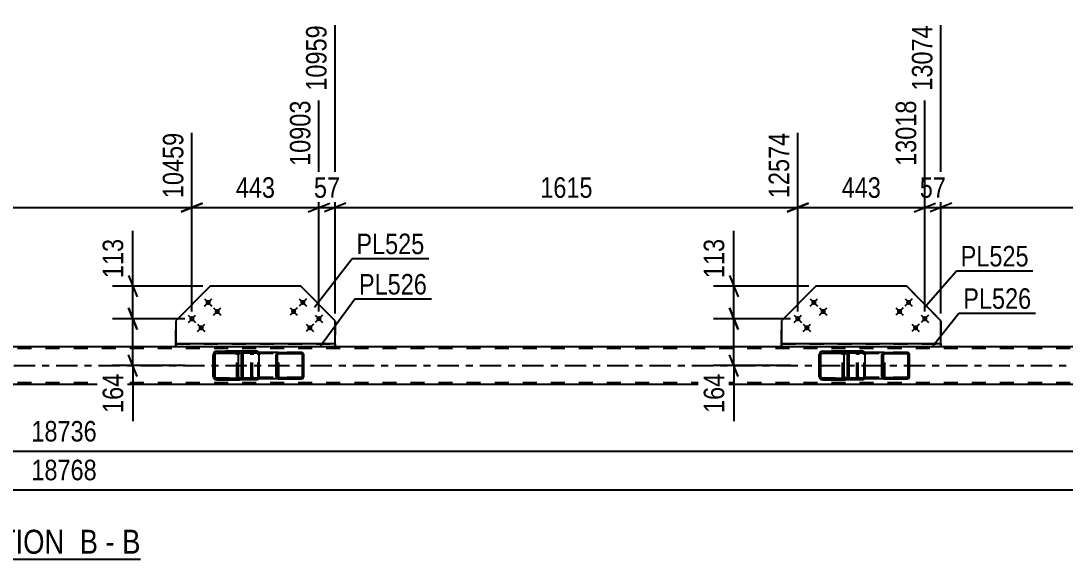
# Model space of a CAD drawing. Header units: millimetres. Extents: x 0 to 841, y 0 to 594.
# Drawn here: x 378.5 to 524.3, y 199.2 to 274.3 of the extents above; entities that cross this region are included whole.
import ezdxf

# ---------------------------------------------------------------- set-up
doc = ezdxf.new("R2010")
doc.units = ezdxf.units.MM
doc.linetypes.add('DXK_LINE_DOT2', pattern=[3.9198, 1.9599, -1.9599])
doc.linetypes.add('DXK_LINE_DOT3', pattern=[5.9187, 2.979, -0.9799, 0.9799, -0.9799])
doc.styles.add('Arial Narrow', font='ARIALN.TTF', dxfattribs={"height": 0.2})

# ---------------------------------------------------------------- blocks, each defined once
blk = doc.blocks.new('Unknown-570349097-13 - 1231')
at = {"color": 6, "linetype": 'Continuous'}
blk.add_line((367.54, 199.16), (395.18, 199.16), dxfattribs=at)
at = {"color": 0, "linetype": 'Continuous'}
for points in [[(385.65, 199.91), (385.65, 203.41), (367.54, 203.41), (367.54, 199.91)], [(389.25, 199.91), (389.25, 203.41), (386.7, 203.41), (386.7, 199.91)], [(391.58, 199.91), (391.58, 203.41), (390.3, 203.41), (390.3, 199.91)], [(395.18, 199.91), (395.18, 203.41), (392.63, 203.41), (392.63, 199.91)]]:
    blk.add_wipeout(points, dxfattribs=at)
at = {"color": 7, "linetype": 'Continuous', "style": 'Arial Narrow'}
for s, p in [('SECTION ', (367.54, 199.91)), ('B', (386.7, 199.91)), ('B', (392.63, 199.91)), ('-', (390.3, 199.91))]:
    blk.add_text(s, height=3.34, dxfattribs=at).set_placement(p)
blk = doc.blocks.new('Part-570349097-1235 - 1231')
at = {"linetype": 'Continuous'}
h = blk.add_hatch(dxfattribs=at)
h.set_pattern_fill('', scale=0.7, style=0, pattern_type=0)
h.set_pattern_definition([(45, (409.516, 227.8666), (-1.57154, 1.57154), [])])
h.paths.add_polyline_path([(409.55, 227.68), (409.52, 227.87), (409.41, 228.02), (409.24, 228.13), (409.05, 228.16), (405.86, 228.16), (405.66, 228.13), (405.5, 228.02), (405.39, 227.87), (405.35, 227.68), (405.35, 224.64), (405.39, 224.46), (405.5, 224.3), (405.66, 224.2), (405.86, 224.16), (409.05, 224.16), (409.24, 224.2), (409.41, 224.3), (409.52, 224.46), (409.55, 224.64)])
h.paths.add_polyline_path([(409.28, 224.55), (409.23, 224.47), (409.15, 224.42), (409.05, 224.4), (405.86, 224.4), (405.76, 224.42), (405.68, 224.47), (405.62, 224.55), (405.6, 224.64), (405.6, 227.68), (405.62, 227.77), (405.68, 227.85), (405.76, 227.9), (405.86, 227.92), (409.05, 227.92), (409.15, 227.9), (409.23, 227.85), (409.28, 227.77), (409.3, 227.68), (409.3, 224.64)])
at = {"color": 2, "linetype": 'Continuous'}
for p, q in [((405.39, 227.87), (405.35, 227.68)), ((405.35, 224.64), (405.35, 227.68)), ((405.6, 227.68), (405.62, 227.77)), ((405.6, 224.64), (405.6, 227.68)), ((405.62, 227.77), (405.68, 227.85)), ((405.86, 228.16), (405.66, 228.13)), ((405.68, 227.85), (405.76, 227.9)), ((405.76, 227.9), (405.86, 227.92)), ((405.86, 228.16), (409.05, 228.16)), ((405.86, 227.92), (409.05, 227.92)), ((408.89, 227.77), (408.87, 227.68)), ((408.87, 224.64), (408.87, 227.68)), ((408.94, 227.85), (408.89, 227.77)), ((409.02, 227.9), (408.94, 227.85)), ((409.09, 227.92), (409.02, 227.9)), ((411.5, 228.16), (409.05, 228.16)), ((409.24, 228.13), (409.05, 228.16)), ((409.05, 227.92), (409.15, 227.9)), ((409.15, 227.9), (409.23, 227.85)), ((409.23, 227.85), (409.28, 227.77)), ((409.28, 227.77), (409.3, 227.68)), ((409.3, 224.64), (409.3, 227.68)), ((409.55, 227.68), (409.52, 227.87)), ((409.55, 224.64), (409.55, 227.68)), ((411.5, 228.16), (411.6, 228.13)), ((411.6, 228.13), (411.69, 228.02)), ((411.69, 228.02), (411.74, 227.87)), ((411.74, 227.87), (411.76, 227.68)), ((411.76, 224.64), (411.76, 227.68)), ((405.35, 224.64), (405.39, 224.46)), ((405.62, 224.55), (405.6, 224.64)), ((408.87, 224.64), (408.89, 224.55)), ((409.3, 224.64), (409.28, 224.55)), ((409.52, 224.46), (409.55, 224.64)), ((411.76, 224.64), (411.74, 224.46)), ((405.68, 224.47), (405.62, 224.55)), ((405.66, 224.2), (405.86, 224.16)), ((405.76, 224.42), (405.68, 224.47)), ((405.86, 224.4), (405.76, 224.42)), ((405.86, 224.4), (409.05, 224.4)), ((405.86, 224.16), (409.05, 224.16)), ((408.89, 224.55), (408.94, 224.47)), ((408.94, 224.47), (409.02, 224.42)), ((409.09, 224.41), (409.02, 224.42)), ((409.15, 224.42), (409.05, 224.4)), ((409.05, 224.16), (409.24, 224.2)), ((411.5, 224.16), (409.05, 224.16)), ((409.23, 224.47), (409.15, 224.42)), ((409.28, 224.55), (409.23, 224.47)), ((411.6, 224.2), (411.5, 224.16)), ((411.69, 224.3), (411.6, 224.2)), ((411.74, 224.46), (411.69, 224.3))]:
    blk.add_line(p, q, dxfattribs=at)
at = {"color": 7, "linetype": 'DXK_LINE_DOT2'}
for p, q in [((409.05, 228.16), (405.86, 228.16)), ((411.5, 227.92), (405.86, 227.92)), ((408.62, 227.68), (408.66, 227.87)), ((408.62, 224.64), (408.62, 227.68)), ((408.93, 228.13), (409.12, 228.16)), ((409.12, 227.92), (409.09, 227.92)), ((410.64, 227.92), (410.64, 228.16)), ((411.55, 227.9), (411.5, 227.92)), ((411.6, 227.85), (411.55, 227.9)), ((411.62, 227.77), (411.6, 227.85)), ((411.63, 227.68), (411.62, 227.77)), ((411.63, 224.64), (411.63, 227.68)), ((408.66, 224.46), (408.62, 224.64)), ((411.62, 224.55), (411.63, 224.64)), ((411.5, 224.4), (405.86, 224.4)), ((409.05, 224.16), (405.86, 224.16)), ((409.12, 224.16), (408.93, 224.2)), ((409.12, 224.4), (409.09, 224.41)), ((410.64, 224.16), (410.64, 224.4)), ((411.5, 224.4), (411.55, 224.42)), ((411.55, 224.42), (411.6, 224.47)), ((411.6, 224.47), (411.62, 224.55))]:
    blk.add_line(p, q, dxfattribs=at)
at = {"color": 2, "linetype": 'Continuous'}
for centre, start, end in [((405.84, 227.67), 111.1027, 156.0527), ((409.07, 227.67), 23.9473, 68.8973), ((405.84, 224.66), 203.9473, 248.8973), ((409.07, 224.66), 291.1027, 336.0527)]:
    blk.add_arc(centre, 0.493, start, end, dxfattribs=at)
at = {"color": 7, "linetype": 'DXK_LINE_DOT2'}
for centre, start, end in [((409.11, 227.67), 111.1035, 156.0537), ((409.11, 224.66), 203.9463, 248.8965)]:
    blk.add_arc(centre, 0.493, start, end, dxfattribs=at)
blk = doc.blocks.new('Part-570349097-1236 - 1231')
at = {"linetype": 'Continuous'}
h = blk.add_hatch(dxfattribs=at)
h.set_pattern_fill('', scale=0.7, style=0, pattern_type=0)
h.set_pattern_definition([(45, (494.1266, 227.8666), (-1.57154, 1.57154), [])])
h.paths.add_polyline_path([(494.16, 227.68), (494.13, 227.87), (494.02, 228.02), (493.85, 228.13), (493.66, 228.16), (490.47, 228.16), (490.27, 228.13), (490.11, 228.02), (490, 227.87), (489.96, 227.68), (489.96, 224.64), (490, 224.46), (490.11, 224.3), (490.27, 224.2), (490.47, 224.16), (493.66, 224.16), (493.85, 224.2), (494.02, 224.3), (494.13, 224.46), (494.16, 224.64)])
h.paths.add_polyline_path([(493.89, 224.55), (493.84, 224.47), (493.76, 224.42), (493.66, 224.4), (490.47, 224.4), (490.37, 224.42), (490.29, 224.47), (490.23, 224.55), (490.21, 224.64), (490.21, 227.68), (490.23, 227.77), (490.29, 227.85), (490.37, 227.9), (490.47, 227.92), (493.66, 227.92), (493.76, 227.9), (493.84, 227.85), (493.89, 227.77), (493.91, 227.68), (493.91, 224.64)])
at = {"color": 2, "linetype": 'Continuous'}
for p, q in [((490, 227.87), (489.96, 227.68)), ((489.96, 224.64), (489.96, 227.68)), ((490.21, 227.68), (490.23, 227.77)), ((490.21, 224.64), (490.21, 227.68)), ((490.23, 227.77), (490.29, 227.85)), ((490.47, 228.16), (490.27, 228.13)), ((490.29, 227.85), (490.37, 227.9)), ((490.37, 227.9), (490.47, 227.92)), ((490.47, 228.16), (493.66, 228.16)), ((490.47, 227.92), (493.66, 227.92)), ((493.5, 227.77), (493.48, 227.68)), ((493.48, 224.64), (493.48, 227.68)), ((493.55, 227.85), (493.5, 227.77)), ((493.63, 227.9), (493.55, 227.85)), ((493.69, 227.92), (493.63, 227.9)), ((496.11, 228.16), (493.66, 228.16)), ((493.85, 228.13), (493.66, 228.16)), ((493.66, 227.92), (493.76, 227.9)), ((493.76, 227.9), (493.84, 227.85)), ((493.84, 227.85), (493.89, 227.77)), ((493.89, 227.77), (493.91, 227.68)), ((493.91, 224.64), (493.91, 227.68)), ((494.16, 227.68), (494.13, 227.87)), ((494.16, 224.64), (494.16, 227.68)), ((496.11, 228.16), (496.21, 228.13)), ((496.21, 228.13), (496.3, 228.02)), ((496.3, 228.02), (496.35, 227.87)), ((496.35, 227.87), (496.37, 227.68)), ((496.37, 224.64), (496.37, 227.68)), ((489.96, 224.64), (490, 224.46)), ((490.23, 224.55), (490.21, 224.64)), ((493.48, 224.64), (493.5, 224.55)), ((493.91, 224.64), (493.89, 224.55)), ((494.13, 224.46), (494.16, 224.64)), ((496.37, 224.64), (496.35, 224.46)), ((490.29, 224.47), (490.23, 224.55)), ((490.27, 224.2), (490.47, 224.16)), ((490.37, 224.42), (490.29, 224.47)), ((490.47, 224.4), (490.37, 224.42)), ((490.47, 224.4), (493.66, 224.4)), ((490.47, 224.16), (493.66, 224.16)), ((493.5, 224.55), (493.55, 224.47)), ((493.55, 224.47), (493.63, 224.42)), ((493.69, 224.41), (493.63, 224.42)), ((493.76, 224.42), (493.66, 224.4)), ((493.66, 224.16), (493.85, 224.2)), ((496.11, 224.16), (493.66, 224.16)), ((493.84, 224.47), (493.76, 224.42)), ((493.89, 224.55), (493.84, 224.47)), ((496.21, 224.2), (496.11, 224.16)), ((496.3, 224.3), (496.21, 224.2)), ((496.35, 224.46), (496.3, 224.3))]:
    blk.add_line(p, q, dxfattribs=at)
at = {"color": 7, "linetype": 'DXK_LINE_DOT2'}
for p, q in [((493.66, 228.16), (490.47, 228.16)), ((496.11, 227.92), (490.47, 227.92)), ((493.22, 227.68), (493.26, 227.87)), ((493.22, 224.64), (493.22, 227.68)), ((493.54, 228.13), (493.73, 228.16)), ((493.73, 227.92), (493.69, 227.92)), ((495.25, 227.92), (495.25, 228.16)), ((496.16, 227.9), (496.11, 227.92)), ((496.2, 227.85), (496.16, 227.9)), ((496.23, 227.77), (496.2, 227.85)), ((496.24, 227.68), (496.23, 227.77)), ((496.24, 224.64), (496.24, 227.68)), ((493.26, 224.46), (493.22, 224.64)), ((496.23, 224.55), (496.24, 224.64)), ((496.11, 224.4), (490.47, 224.4)), ((493.66, 224.16), (490.47, 224.16)), ((493.73, 224.16), (493.54, 224.2)), ((493.73, 224.4), (493.69, 224.41)), ((495.25, 224.16), (495.25, 224.4)), ((496.11, 224.4), (496.16, 224.42)), ((496.16, 224.42), (496.2, 224.47)), ((496.2, 224.47), (496.23, 224.55))]:
    blk.add_line(p, q, dxfattribs=at)
at = {"color": 2, "linetype": 'Continuous'}
for centre, start, end in [((490.45, 227.67), 111.1027, 156.0527), ((493.68, 227.67), 23.9473, 68.8973), ((490.45, 224.66), 203.9473, 248.8973), ((493.68, 224.66), 291.1027, 336.0527)]:
    blk.add_arc(centre, 0.493, start, end, dxfattribs=at)
at = {"color": 7, "linetype": 'DXK_LINE_DOT2'}
for centre, start, end in [((493.71, 227.67), 111.1035, 156.0537), ((493.71, 224.66), 203.9463, 248.8965)]:
    blk.add_arc(centre, 0.493, start, end, dxfattribs=at)
blk = doc.blocks.new('Bolt-570349097-1360 - 1231')
at = {"linetype": 'Continuous'}
for points in [[(489.49, 235.23), (489.54, 235.18), (489.57, 235.11), (489.59, 235.04), (489.6, 234.96), (489.58, 234.89), (489.56, 234.82), (489.52, 234.75), (489.46, 234.7), (489.4, 234.66), (489.33, 234.63), (489.25, 234.62), (489.18, 234.63), (489.11, 234.65), (489.04, 234.68), (488.98, 234.73), (488.93, 234.79), (488.9, 234.85), (488.88, 234.93), (488.88, 235), (488.89, 235.08), (488.92, 235.15), (488.96, 235.21), (489.01, 235.26), (489.08, 235.3), (489.15, 235.33), (489.22, 235.34), (489.3, 235.34), (489.37, 235.32), (489.44, 235.28)], [(490.77, 233.97), (490.82, 233.91), (490.85, 233.84), (490.87, 233.77), (490.87, 233.69), (490.86, 233.62), (490.83, 233.55), (490.79, 233.48), (490.74, 233.43), (490.68, 233.39), (490.61, 233.36), (490.53, 233.35), (490.46, 233.36), (490.38, 233.38), (490.32, 233.41), (490.26, 233.46), (490.21, 233.52), (490.18, 233.59), (490.16, 233.66), (490.16, 233.73), (490.17, 233.81), (490.19, 233.88), (490.24, 233.94), (490.29, 233.99), (490.35, 234.03), (490.42, 234.06), (490.5, 234.07), (490.57, 234.07), (490.65, 234.05), (490.71, 234.01)], [(487.24, 232.96), (487.29, 232.9), (487.32, 232.84), (487.34, 232.76), (487.34, 232.69), (487.33, 232.61), (487.3, 232.54), (487.26, 232.48), (487.21, 232.43), (487.14, 232.39), (487.07, 232.36), (487, 232.35), (486.92, 232.35), (486.85, 232.37), (486.78, 232.41), (486.73, 232.46), (486.68, 232.52), (486.65, 232.58), (486.63, 232.66), (486.62, 232.73), (486.64, 232.81), (486.66, 232.88), (486.7, 232.94), (486.76, 232.99), (486.82, 233.03), (486.89, 233.06), (486.97, 233.07), (487.04, 233.07), (487.11, 233.05), (487.18, 233.01)], [(488.52, 231.69), (488.56, 231.64), (488.6, 231.57), (488.62, 231.5), (488.62, 231.42), (488.61, 231.35), (488.58, 231.28), (488.54, 231.21), (488.48, 231.16), (488.42, 231.12), (488.35, 231.09), (488.28, 231.08), (488.2, 231.09), (488.13, 231.11), (488.06, 231.14), (488, 231.19), (487.96, 231.25), (487.92, 231.31), (487.9, 231.39), (487.9, 231.46), (487.91, 231.54), (487.94, 231.61), (487.98, 231.67), (488.04, 231.72), (488.1, 231.76), (488.17, 231.79), (488.24, 231.8), (488.32, 231.8), (488.39, 231.78), (488.46, 231.74)]]:
    blk.add_hatch(color=1, dxfattribs=at).paths.add_polyline_path(points)
at = {"color": 1, "linetype": 'Continuous'}
for p, q in [((488.73, 235.49), (489.75, 234.47)), ((488.73, 234.47), (489.74, 235.49)), ((490, 234.22), (491.03, 233.21)), ((490.01, 233.2), (491.02, 234.22)), ((486.47, 233.22), (487.49, 232.2)), ((486.48, 232.2), (487.49, 233.22)), ((487.75, 231.95), (488.77, 230.93)), ((487.75, 230.93), (488.77, 231.95))]:
    blk.add_line(p, q, dxfattribs=at)
blk = doc.blocks.new('Part-570349097-1327 - 1231')
at = {"color": 7, "linetype": 'DXK_LINE_DOT2'}
for p, q in [((717.08, 228.56), (51.96, 228.56)), ((422.37, 228.8), (400.11, 228.8)), ((506.98, 228.8), (484.72, 228.8)), ((717.08, 223.76), (51.96, 223.76))]:
    blk.add_line(p, q, dxfattribs=at)
at = {"color": 2, "linetype": 'Continuous'}
for p, q in [((400.11, 228.8), (338.34, 228.8)), ((484.72, 228.8), (422.37, 228.8)), ((569.3, 228.8), (506.98, 228.8)), ((717.08, 223.52), (51.96, 223.52))]:
    blk.add_line(p, q, dxfattribs=at)
at = {"color": 7, "linetype": 'DXK_LINE_DOT3'}
blk.add_line((51.96, 226.16), (717.08, 226.16), dxfattribs=at)
blk = doc.blocks.new('Part-570349097-1333 - 1231')
at = {"linetype": 'Continuous'}
h = blk.add_hatch(dxfattribs=at)
h.set_pattern_fill('', scale=0.7, style=0, pattern_type=0)
h.set_pattern_definition([(45, (502.5669, 227.7954), (-1.5715, 1.5715), [])])
h.paths.add_polyline_path([(502.59, 227.67), (502.57, 227.8), (502.49, 227.9), (502.38, 227.97), (502.25, 227.99), (499.06, 227.99), (498.93, 227.97), (498.82, 227.9), (498.75, 227.8), (498.72, 227.67), (498.72, 224.65), (498.75, 224.53), (498.82, 224.43), (498.93, 224.36), (499.06, 224.33), (502.25, 224.33), (502.38, 224.36), (502.49, 224.43), (502.57, 224.53), (502.59, 224.65)])
h.paths.add_polyline_path([(502.41, 224.59), (502.37, 224.54), (502.32, 224.51), (502.25, 224.49), (499.06, 224.49), (499, 224.51), (498.94, 224.54), (498.9, 224.59), (498.89, 224.65), (498.89, 227.67), (498.9, 227.73), (498.94, 227.79), (499, 227.82), (499.06, 227.83), (502.25, 227.83), (502.32, 227.82), (502.37, 227.79), (502.41, 227.73), (502.42, 227.67), (502.42, 224.65)])
at = {"color": 7, "linetype": 'DXK_LINE_DOT2'}
for p, q in [((495.25, 227.67), (495.27, 227.8)), ((495.25, 224.65), (495.25, 227.67)), ((495.43, 227.73), (495.42, 227.67)), ((495.42, 224.65), (495.42, 227.67)), ((495.47, 227.79), (495.43, 227.73)), ((495.46, 227.97), (495.58, 227.99)), ((495.52, 227.82), (495.47, 227.79)), ((495.58, 227.83), (495.52, 227.82)), ((496.31, 227.99), (495.58, 227.99)), ((502.25, 227.83), (495.58, 227.83)), ((498.78, 227.99), (498.91, 227.97)), ((498.84, 227.82), (498.78, 227.83)), ((498.9, 227.79), (498.84, 227.82)), ((498.92, 227.76), (498.9, 227.79)), ((502.25, 227.99), (499.06, 227.99)), ((499.09, 227.8), (499.12, 227.67)), ((499.12, 224.65), (499.12, 227.67)), ((495.27, 224.53), (495.25, 224.65)), ((495.42, 224.65), (495.43, 224.59)), ((495.43, 224.59), (495.47, 224.54)), ((499.12, 224.65), (499.09, 224.53)), ((495.58, 224.33), (495.46, 224.36)), ((495.47, 224.54), (495.52, 224.51)), ((495.52, 224.51), (495.58, 224.49)), ((502.25, 224.49), (495.58, 224.49)), ((496.31, 224.33), (495.58, 224.33)), ((498.78, 224.49), (498.84, 224.51)), ((498.91, 224.36), (498.78, 224.33)), ((498.84, 224.51), (498.9, 224.54)), ((498.9, 224.54), (498.92, 224.57)), ((502.25, 224.33), (499.06, 224.33))]:
    blk.add_line(p, q, dxfattribs=at)
at = {"color": 2, "linetype": 'Continuous'}
for p, q in [((499.06, 227.99), (496.31, 227.99)), ((498.75, 227.8), (498.72, 227.67)), ((498.72, 224.65), (498.72, 227.67)), ((498.89, 227.67), (498.9, 227.73)), ((498.89, 224.65), (498.89, 227.67)), ((498.9, 227.73), (498.94, 227.79)), ((498.94, 227.73), (498.92, 227.76)), ((499.06, 227.99), (498.93, 227.97)), ((498.94, 227.79), (499, 227.82)), ((498.95, 227.67), (498.94, 227.73)), ((498.95, 224.65), (498.95, 227.67)), ((499, 227.82), (499.06, 227.83)), ((499.06, 227.99), (502.25, 227.99)), ((499.06, 227.83), (502.25, 227.83)), ((502.38, 227.97), (502.25, 227.99)), ((502.25, 227.83), (502.32, 227.82)), ((502.32, 227.82), (502.37, 227.79)), ((502.37, 227.79), (502.41, 227.73)), ((502.41, 227.73), (502.42, 227.67)), ((502.42, 224.65), (502.42, 227.67)), ((502.59, 227.67), (502.57, 227.8)), ((502.59, 224.65), (502.59, 227.67)), ((498.72, 224.65), (498.75, 224.53)), ((498.9, 224.59), (498.89, 224.65)), ((498.94, 224.54), (498.9, 224.59)), ((498.92, 224.57), (498.94, 224.59)), ((498.94, 224.59), (498.95, 224.65)), ((502.41, 224.59), (502.37, 224.54)), ((502.42, 224.65), (502.41, 224.59)), ((502.57, 224.53), (502.59, 224.65)), ((499.06, 224.33), (496.31, 224.33)), ((498.93, 224.36), (499.06, 224.33)), ((499, 224.51), (498.94, 224.54)), ((499.06, 224.49), (499, 224.51)), ((499.06, 224.49), (502.25, 224.49)), ((499.06, 224.33), (502.25, 224.33)), ((502.32, 224.51), (502.25, 224.49)), ((502.25, 224.33), (502.38, 224.36)), ((502.37, 224.54), (502.32, 224.51))]:
    blk.add_line(p, q, dxfattribs=at)
at = {"color": 7, "linetype": 'DXK_LINE_DOT2'}
for centre, start, end in [((495.57, 227.66), 110.9282, 155.8647), ((498.79, 227.66), 24.1353, 69.0718), ((495.57, 224.67), 204.1353, 249.0718), ((498.79, 224.67), 290.9282, 335.8647)]:
    blk.add_arc(centre, 0.33, start, end, dxfattribs=at)
at = {"color": 2, "linetype": 'Continuous'}
for centre, start, end in [((499.05, 227.66), 110.9291, 155.8657), ((502.27, 227.66), 24.1343, 69.0709), ((499.05, 224.67), 204.1343, 249.0709), ((502.27, 224.67), 290.9291, 335.8657)]:
    blk.add_arc(centre, 0.33, start, end, dxfattribs=at)
blk = doc.blocks.new('Part-570349097-1334 - 1231')
at = {"linetype": 'Continuous'}
h = blk.add_hatch(dxfattribs=at)
h.set_pattern_fill('', scale=0.7, style=0, pattern_type=0)
h.set_pattern_definition([(45, (417.9616, 227.7954), (-1.5715, 1.5715), [])])
h.paths.add_polyline_path([(417.99, 227.67), (417.96, 227.8), (417.89, 227.9), (417.78, 227.97), (417.65, 227.99), (414.46, 227.99), (414.33, 227.97), (414.22, 227.9), (414.14, 227.8), (414.12, 227.67), (414.12, 224.65), (414.14, 224.53), (414.22, 224.43), (414.33, 224.36), (414.46, 224.33), (417.65, 224.33), (417.78, 224.36), (417.89, 224.43), (417.96, 224.53), (417.99, 224.65)])
h.paths.add_polyline_path([(417.81, 224.59), (417.77, 224.54), (417.71, 224.51), (417.65, 224.49), (414.46, 224.49), (414.39, 224.51), (414.34, 224.54), (414.3, 224.59), (414.29, 224.65), (414.29, 227.67), (414.3, 227.73), (414.34, 227.79), (414.39, 227.82), (414.46, 227.83), (417.65, 227.83), (417.71, 227.82), (417.77, 227.79), (417.81, 227.73), (417.82, 227.67), (417.82, 224.65)])
at = {"color": 7, "linetype": 'DXK_LINE_DOT2'}
for p, q in [((410.64, 227.67), (410.66, 227.8)), ((410.64, 224.65), (410.64, 227.67)), ((410.82, 227.73), (410.81, 227.67)), ((410.81, 224.65), (410.81, 227.67)), ((410.86, 227.79), (410.82, 227.73)), ((410.85, 227.97), (410.98, 227.99)), ((410.91, 227.82), (410.86, 227.79)), ((410.98, 227.83), (410.91, 227.82)), ((411.7, 227.99), (410.98, 227.99)), ((417.65, 227.83), (410.98, 227.83)), ((414.17, 227.99), (414.3, 227.97)), ((414.24, 227.82), (414.17, 227.83)), ((414.29, 227.79), (414.24, 227.82)), ((414.31, 227.75), (414.29, 227.79)), ((417.65, 227.99), (414.46, 227.99)), ((414.48, 227.8), (414.51, 227.67)), ((414.51, 224.65), (414.51, 227.67)), ((410.66, 224.53), (410.64, 224.65)), ((410.81, 224.65), (410.82, 224.59)), ((410.82, 224.59), (410.86, 224.54)), ((414.51, 224.65), (414.48, 224.53)), ((410.98, 224.33), (410.85, 224.36)), ((410.86, 224.54), (410.91, 224.51)), ((410.91, 224.51), (410.98, 224.49)), ((417.65, 224.49), (410.98, 224.49)), ((411.7, 224.33), (410.98, 224.33)), ((414.17, 224.49), (414.24, 224.51)), ((414.3, 224.36), (414.17, 224.33)), ((414.24, 224.51), (414.29, 224.54)), ((414.29, 224.54), (414.31, 224.57)), ((417.65, 224.33), (414.46, 224.33))]:
    blk.add_line(p, q, dxfattribs=at)
at = {"color": 2, "linetype": 'Continuous'}
for p, q in [((414.46, 227.99), (411.7, 227.99)), ((414.14, 227.8), (414.12, 227.67)), ((414.12, 224.65), (414.12, 227.67)), ((414.29, 227.67), (414.3, 227.73)), ((414.29, 224.65), (414.29, 227.67)), ((414.3, 227.73), (414.34, 227.79)), ((414.33, 227.73), (414.31, 227.75)), ((414.46, 227.99), (414.33, 227.97)), ((414.34, 227.67), (414.33, 227.73)), ((414.34, 227.79), (414.39, 227.82)), ((414.34, 224.65), (414.34, 227.67)), ((414.39, 227.82), (414.46, 227.83)), ((414.46, 227.99), (417.65, 227.99)), ((414.46, 227.83), (417.65, 227.83)), ((417.78, 227.97), (417.65, 227.99)), ((417.65, 227.83), (417.71, 227.82)), ((417.71, 227.82), (417.77, 227.79)), ((417.77, 227.79), (417.81, 227.73)), ((417.81, 227.73), (417.82, 227.67)), ((417.82, 224.65), (417.82, 227.67)), ((417.99, 227.67), (417.96, 227.8)), ((417.99, 224.65), (417.99, 227.67)), ((414.12, 224.65), (414.14, 224.53)), ((414.3, 224.59), (414.29, 224.65)), ((414.34, 224.54), (414.3, 224.59)), ((414.31, 224.57), (414.33, 224.59)), ((414.33, 224.59), (414.34, 224.65)), ((417.81, 224.59), (417.77, 224.54)), ((417.82, 224.65), (417.81, 224.59)), ((417.96, 224.53), (417.99, 224.65)), ((414.46, 224.33), (411.7, 224.33)), ((414.33, 224.36), (414.46, 224.33)), ((414.39, 224.51), (414.34, 224.54)), ((414.46, 224.49), (414.39, 224.51)), ((414.46, 224.49), (417.65, 224.49)), ((414.46, 224.33), (417.65, 224.33)), ((417.71, 224.51), (417.65, 224.49)), ((417.65, 224.33), (417.78, 224.36)), ((417.77, 224.54), (417.71, 224.51))]:
    blk.add_line(p, q, dxfattribs=at)
at = {"color": 7, "linetype": 'DXK_LINE_DOT2'}
for centre, start, end in [((410.97, 227.66), 110.9282, 155.8647), ((414.18, 227.66), 24.1353, 69.0718), ((410.97, 224.67), 204.1353, 249.0718), ((414.18, 224.67), 290.9282, 335.8647)]:
    blk.add_arc(centre, 0.33, start, end, dxfattribs=at)
at = {"color": 2, "linetype": 'Continuous'}
for centre, start, end in [((414.44, 227.66), 110.9291, 155.8657), ((417.66, 227.66), 24.1343, 69.0709), ((414.44, 224.67), 204.1343, 249.0709), ((417.66, 224.67), 290.9291, 335.8657)]:
    blk.add_arc(centre, 0.33, start, end, dxfattribs=at)
blk = doc.blocks.new('Bolt-570349097-1359 - 1231')
at = {"linetype": 'Continuous'}
for points in [[(502.72, 234.73, -1), (502.21, 235.24, -1)], [(501.44, 233.46, -1), (500.93, 233.97, -1)], [(504.97, 232.45, -1), (504.46, 232.97, -1)], [(503.69, 231.19, -1), (503.19, 231.7, -1)]]:
    blk.add_hatch(color=1, dxfattribs=at).paths.add_polyline_path(points)
at = {"color": 1, "linetype": 'Continuous'}
for p, q in [((502.97, 235.49), (501.95, 234.47)), ((501.96, 235.49), (502.97, 234.47)), ((501.7, 234.22), (500.68, 233.21)), ((500.68, 234.22), (501.69, 233.2)), ((503.95, 231.95), (502.93, 230.93)), ((502.93, 231.95), (503.95, 230.93)), ((505.23, 233.22), (504.21, 232.2)), ((504.21, 233.22), (505.23, 232.2))]:
    blk.add_line(p, q, dxfattribs=at)
blk = doc.blocks.new('Bolt-570349097-1361 - 1231')
at = {"linetype": 'Continuous'}
for points in [[(418.11, 234.73, -1), (417.6, 235.24, -1)], [(416.83, 233.46, -1), (416.32, 233.97, -1)], [(420.36, 232.45, -1), (419.86, 232.97, -1)], [(419.09, 231.19, -1), (418.58, 231.7, -1)]]:
    blk.add_hatch(color=1, dxfattribs=at).paths.add_polyline_path(points)
at = {"color": 1, "linetype": 'Continuous'}
for p, q in [((418.37, 235.49), (417.34, 234.47)), ((417.35, 235.49), (418.36, 234.47)), ((417.09, 234.22), (416.07, 233.21)), ((416.07, 234.22), (417.09, 233.2)), ((419.34, 231.95), (418.32, 230.93)), ((418.33, 231.95), (419.34, 230.93)), ((420.62, 233.22), (419.6, 232.2)), ((419.6, 233.22), (420.62, 232.2))]:
    blk.add_line(p, q, dxfattribs=at)
blk = doc.blocks.new('Bolt-570349097-1362 - 1231')
at = {"linetype": 'Continuous'}
for points in [[(404.89, 235.23), (404.93, 235.18), (404.97, 235.11), (404.99, 235.04), (404.99, 234.96), (404.98, 234.89), (404.95, 234.82), (404.91, 234.75), (404.85, 234.7), (404.79, 234.66), (404.72, 234.63), (404.65, 234.62), (404.57, 234.63), (404.5, 234.65), (404.43, 234.68), (404.37, 234.73), (404.33, 234.79), (404.29, 234.85), (404.27, 234.93), (404.27, 235), (404.28, 235.08), (404.31, 235.15), (404.35, 235.21), (404.4, 235.26), (404.47, 235.3), (404.54, 235.33), (404.61, 235.34), (404.69, 235.34), (404.76, 235.32), (404.83, 235.28)], [(406.16, 233.97), (406.21, 233.91), (406.24, 233.84), (406.26, 233.77), (406.27, 233.69), (406.25, 233.62), (406.23, 233.55), (406.19, 233.48), (406.13, 233.43), (406.07, 233.39), (406, 233.36), (405.92, 233.35), (405.85, 233.36), (405.78, 233.38), (405.71, 233.41), (405.65, 233.46), (405.6, 233.52), (405.57, 233.59), (405.55, 233.66), (405.55, 233.73), (405.56, 233.81), (405.59, 233.88), (405.63, 233.94), (405.68, 233.99), (405.75, 234.03), (405.82, 234.06), (405.89, 234.07), (405.97, 234.07), (406.04, 234.05), (406.1, 234.01)], [(402.63, 232.96), (402.68, 232.9), (402.71, 232.84), (402.73, 232.76), (402.73, 232.69), (402.72, 232.61), (402.69, 232.54), (402.65, 232.48), (402.6, 232.43), (402.54, 232.39), (402.47, 232.36), (402.39, 232.35), (402.32, 232.35), (402.24, 232.37), (402.18, 232.41), (402.12, 232.46), (402.07, 232.52), (402.04, 232.58), (402.02, 232.66), (402.02, 232.73), (402.03, 232.81), (402.05, 232.88), (402.1, 232.94), (402.15, 232.99), (402.21, 233.03), (402.28, 233.06), (402.36, 233.07), (402.43, 233.07), (402.51, 233.05), (402.57, 233.01)], [(403.91, 231.69), (403.96, 231.64), (403.99, 231.57), (404.01, 231.5), (404.01, 231.42), (404, 231.35), (403.97, 231.28), (403.93, 231.21), (403.88, 231.16), (403.81, 231.12), (403.74, 231.09), (403.67, 231.08), (403.59, 231.09), (403.52, 231.11), (403.45, 231.14), (403.4, 231.19), (403.35, 231.25), (403.32, 231.31), (403.3, 231.39), (403.29, 231.46), (403.3, 231.54), (403.33, 231.61), (403.37, 231.67), (403.43, 231.72), (403.49, 231.76), (403.56, 231.79), (403.64, 231.8), (403.71, 231.8), (403.78, 231.78), (403.85, 231.74)]]:
    blk.add_hatch(color=1, dxfattribs=at).paths.add_polyline_path(points)
at = {"color": 1, "linetype": 'Continuous'}
for p, q in [((404.12, 235.49), (405.14, 234.47)), ((404.12, 234.47), (405.14, 235.49)), ((405.4, 234.22), (406.42, 233.21)), ((405.4, 233.2), (406.41, 234.22)), ((401.86, 233.22), (402.89, 232.2)), ((401.87, 232.2), (402.88, 233.22)), ((403.14, 231.95), (404.16, 230.93)), ((403.14, 230.93), (404.16, 231.95))]:
    blk.add_line(p, q, dxfattribs=at)
blk = doc.blocks.new('Part-570349097-1447 - 1231')
at = {"color": 2, "linetype": 'Continuous'}
for p, q in [((489.51, 237.24), (484.72, 232.42)), ((502.19, 237.24), (489.51, 237.24)), ((506.98, 232.42), (502.19, 237.24)), ((502.19, 237.24), (502.19, 237.24)), ((484.72, 232.42), (484.72, 229.2)), ((506.98, 229.2), (506.98, 232.42)), ((506.98, 232.42), (506.98, 232.42))]:
    blk.add_line(p, q, dxfattribs=at)
at = {"color": 7, "linetype": 'DXK_LINE_DOT2'}
for p, q in [((502.19, 237.24), (489.51, 237.24)), ((502.19, 237.24), (506.98, 232.42)), ((484.72, 229.2), (484.72, 232.42)), ((506.98, 232.42), (506.98, 229.2)), ((484.72, 229.2), (506.98, 229.2)), ((484.72, 229.2), (484.72, 229.2)), ((506.98, 229.2), (484.72, 229.2)), ((506.98, 229.2), (506.98, 229.2))]:
    blk.add_line(p, q, dxfattribs=at)
blk = doc.blocks.new('Part-570349097-1452 - 1231')
at = {"color": 2, "linetype": 'Continuous'}
for p, q in [((404.9, 237.24), (400.11, 232.42)), ((417.58, 237.24), (404.9, 237.24)), ((422.37, 232.42), (417.58, 237.24)), ((417.58, 237.24), (417.58, 237.24)), ((400.11, 232.42), (400.11, 229.2)), ((422.37, 229.2), (422.37, 232.42)), ((422.37, 232.42), (422.37, 232.42))]:
    blk.add_line(p, q, dxfattribs=at)
at = {"color": 7, "linetype": 'DXK_LINE_DOT2'}
for p, q in [((417.58, 237.24), (404.9, 237.24)), ((417.58, 237.24), (422.37, 232.42)), ((400.11, 229.2), (400.11, 232.42)), ((422.37, 232.42), (422.37, 229.2)), ((400.11, 229.2), (422.37, 229.2)), ((400.11, 229.2), (400.11, 229.2)), ((422.37, 229.2), (400.11, 229.2)), ((422.37, 229.2), (422.37, 229.2))]:
    blk.add_line(p, q, dxfattribs=at)
blk = doc.blocks.new('Part-570349097-1518 - 1231')
at = {"color": 2, "linetype": 'Continuous'}
for p, q in [((484.72, 228.8), (484.72, 229.2)), ((506.98, 229.2), (484.72, 229.2)), ((506.98, 228.8), (506.98, 229.2)), ((506.98, 229.2), (506.98, 228.8)), ((506.98, 228.8), (484.72, 228.8))]:
    blk.add_line(p, q, dxfattribs=at)
at = {"color": 7, "linetype": 'DXK_LINE_DOT2'}
for p, q in [((484.72, 229.2), (484.72, 228.8)), ((484.72, 229.2), (484.72, 229.2)), ((506.98, 229.2), (506.98, 229.2)), ((506.98, 229.2), (506.98, 229.2)), ((484.72, 228.8), (484.72, 228.8)), ((506.98, 228.8), (506.98, 228.8)), ((506.98, 228.8), (506.98, 228.8))]:
    blk.add_line(p, q, dxfattribs=at)
blk = doc.blocks.new('Part-570349097-1523 - 1231')
at = {"color": 2, "linetype": 'Continuous'}
for p, q in [((400.11, 228.8), (400.11, 229.2)), ((422.37, 229.2), (400.11, 229.2)), ((422.37, 228.8), (422.37, 229.2)), ((422.37, 229.2), (422.37, 228.8)), ((422.37, 228.8), (400.11, 228.8))]:
    blk.add_line(p, q, dxfattribs=at)
at = {"color": 7, "linetype": 'DXK_LINE_DOT2'}
for p, q in [((400.11, 229.2), (400.11, 228.8)), ((400.11, 229.2), (400.11, 229.2)), ((422.37, 229.2), (422.37, 229.2)), ((422.37, 229.2), (422.37, 229.2)), ((400.11, 228.8), (400.11, 228.8)), ((422.37, 228.8), (422.37, 228.8)), ((422.37, 228.8), (422.37, 228.8))]:
    blk.add_line(p, q, dxfattribs=at)
blk = doc.blocks.new('StraightDimension-570349097-19448 - 1231')
at = {"color": 7, "linetype": 'Continuous'}
blk.add_line((42.7, 208.81), (726.34, 208.81), dxfattribs=at)
at = {"color": 0}
blk.add_wipeout([(389.69, 209.56), (389.69, 213.76), (379.35, 213.76), (379.35, 209.56)], dxfattribs=at)
at = {"color": 3, "style": 'Arial Narrow'}
blk.add_text('18768', height=2.863, dxfattribs=at).set_placement((379.95, 210.16))
blk = doc.blocks.new('StraightDimension-570349097-19208 - 1231')
at = {"color": 7, "linetype": 'Continuous'}
for p, q in [((420.11, 233.71), (420.11, 263.17)), ((402.37, 233.71), (402.37, 258.67)), ((403.87, 248.83), (400.87, 247.63)), ((402.37, 248.23), (420.11, 248.23)), ((418.61, 247.63), (421.61, 248.83))]:
    blk.add_line(p, q, dxfattribs=at)
at = {"color": 0}
blk.add_wipeout([(414.58, 248.98), (414.58, 253.18), (407.9, 253.18), (407.9, 248.98)], dxfattribs=at)
at = {"color": 3, "style": 'Arial Narrow'}
blk.add_text('443', height=2.863, dxfattribs=at).set_placement((408.5, 249.58))
at = {"color": 0, "linetype": 'Continuous'}
blk.add_wipeout([(419.51, 263.77), (415.31, 263.77), (415.31, 253.43), (419.51, 253.43)], dxfattribs=at)
at = {"color": 3, "linetype": 'Continuous', "style": 'Arial Narrow'}
blk.add_text('10903', height=2.863, rotation=90.0002, dxfattribs=at).set_placement((418.91, 254.03))
blk = doc.blocks.new('StraightDimension-570349097-21878 - 1231')
at = {"color": 7, "linetype": 'Continuous'}
for p, q in [((394.12, 237.24), (394.12, 244.98)), ((394.12, 237.24), (394.12, 244.98)), ((393.52, 238.74), (394.72, 235.74)), ((403.9, 237.24), (391.27, 237.24)), ((394.12, 232.71), (394.12, 237.24)), ((394.72, 231.21), (393.52, 234.21)), ((401.37, 232.71), (391.27, 232.71))]:
    blk.add_line(p, q, dxfattribs=at)
at = {"color": 0}
blk.add_wipeout([(393.37, 244.45), (389.17, 244.45), (389.17, 237.77), (393.37, 237.77)], dxfattribs=at)
at = {"color": 3, "style": 'Arial Narrow'}
blk.add_text('113', height=2.863, rotation=90.0002, dxfattribs=at).set_placement((392.77, 238.37))
blk = doc.blocks.new('StraightDimension-570349097-19203 - 1231')
at = {"color": 7, "linetype": 'Continuous'}
for p, q in [((506.98, 233.42), (506.98, 273.67)), ((571.57, 233.74), (571.57, 258.67)), ((508.48, 248.83), (505.48, 247.63)), ((506.98, 248.23), (571.57, 248.23)), ((570.07, 247.63), (573.07, 248.83))]:
    blk.add_line(p, q, dxfattribs=at)
at = {"color": 0}
blk.add_wipeout([(543.53, 248.98), (543.53, 253.18), (535.02, 253.18), (535.02, 248.98)], dxfattribs=at)
at = {"color": 3, "style": 'Arial Narrow'}
blk.add_text('1615', height=2.863, dxfattribs=at).set_placement((535.62, 249.58))
at = {"color": 0, "linetype": 'Continuous'}
blk.add_wipeout([(570.97, 259.27), (566.77, 259.27), (566.77, 248.93), (570.97, 248.93)], dxfattribs=at)
at = {"color": 3, "linetype": 'Continuous', "style": 'Arial Narrow'}
blk.add_text('14689', height=2.863, rotation=90.0002, dxfattribs=at).set_placement((570.37, 249.53))
blk = doc.blocks.new('StraightDimension-570349097-19204 - 1231')
at = {"color": 7, "linetype": 'Continuous'}
for p, q in [((506.98, 233.42), (506.98, 273.67)), ((504.72, 233.71), (504.72, 263.17)), ((503.22, 247.63), (506.22, 248.83)), ((504.72, 248.23), (506.98, 248.23)), ((508.48, 248.83), (505.48, 247.63))]:
    blk.add_line(p, q, dxfattribs=at)
at = {"color": 0, "linetype": 'Continuous'}
blk.add_wipeout([(506.38, 274.27), (502.18, 274.27), (502.18, 263.93), (506.38, 263.93)], dxfattribs=at)
at = {"color": 0}
blk.add_wipeout([(508.28, 248.98), (508.28, 253.18), (503.42, 253.18), (503.42, 248.98)], dxfattribs=at)
at = {"color": 3, "linetype": 'Continuous', "style": 'Arial Narrow'}
blk.add_text('13074', height=2.863, rotation=90.0002, dxfattribs=at).set_placement((505.78, 264.53))
at = {"color": 3, "style": 'Arial Narrow'}
blk.add_text('57', height=2.863, dxfattribs=at).set_placement((504.02, 249.58))
blk = doc.blocks.new('StraightDimension-570349097-19205 - 1231')
at = {"color": 7, "linetype": 'Continuous'}
for p, q in [((504.72, 233.71), (504.72, 263.17)), ((486.98, 233.71), (486.98, 258.67)), ((488.48, 248.83), (485.48, 247.63)), ((486.98, 248.23), (504.72, 248.23)), ((503.22, 247.63), (506.22, 248.83))]:
    blk.add_line(p, q, dxfattribs=at)
at = {"color": 0}
blk.add_wipeout([(499.19, 248.98), (499.19, 253.18), (492.51, 253.18), (492.51, 248.98)], dxfattribs=at)
at = {"color": 3, "style": 'Arial Narrow'}
blk.add_text('443', height=2.863, dxfattribs=at).set_placement((493.11, 249.58))
at = {"color": 0, "linetype": 'Continuous'}
blk.add_wipeout([(504.12, 263.77), (499.92, 263.77), (499.92, 253.43), (504.12, 253.43)], dxfattribs=at)
at = {"color": 3, "linetype": 'Continuous', "style": 'Arial Narrow'}
blk.add_text('13018', height=2.863, rotation=90.0002, dxfattribs=at).set_placement((503.52, 254.03))
blk = doc.blocks.new('StraightDimension-570349097-19206 - 1231')
at = {"color": 7, "linetype": 'Continuous'}
for p, q in [((422.37, 233.42), (422.37, 273.67)), ((486.98, 233.71), (486.98, 258.67)), ((423.87, 248.83), (420.87, 247.63)), ((422.37, 248.23), (486.98, 248.23)), ((485.48, 247.63), (488.48, 248.83))]:
    blk.add_line(p, q, dxfattribs=at)
at = {"color": 0}
blk.add_wipeout([(458.93, 248.98), (458.93, 253.18), (450.42, 253.18), (450.42, 248.98)], dxfattribs=at)
at = {"color": 3, "style": 'Arial Narrow'}
blk.add_text('1615', height=2.863, dxfattribs=at).set_placement((451.02, 249.58))
at = {"color": 0, "linetype": 'Continuous'}
blk.add_wipeout([(486.38, 259.27), (482.18, 259.27), (482.18, 248.93), (486.38, 248.93)], dxfattribs=at)
at = {"color": 3, "linetype": 'Continuous', "style": 'Arial Narrow'}
blk.add_text('12574', height=2.863, rotation=90.0002, dxfattribs=at).set_placement((485.78, 249.53))
blk = doc.blocks.new('StraightDimension-570349097-19207 - 1231')
at = {"color": 7, "linetype": 'Continuous'}
for p, q in [((422.37, 233.42), (422.37, 273.67)), ((420.11, 233.71), (420.11, 263.17)), ((418.61, 247.63), (421.61, 248.83)), ((420.11, 248.23), (422.37, 248.23)), ((423.87, 248.83), (420.87, 247.63))]:
    blk.add_line(p, q, dxfattribs=at)
at = {"color": 0, "linetype": 'Continuous'}
blk.add_wipeout([(421.77, 274.27), (417.57, 274.27), (417.57, 263.93), (421.77, 263.93)], dxfattribs=at)
at = {"color": 0}
blk.add_wipeout([(423.67, 248.98), (423.67, 253.18), (418.81, 253.18), (418.81, 248.98)], dxfattribs=at)
at = {"color": 3, "linetype": 'Continuous', "style": 'Arial Narrow'}
blk.add_text('10959', height=2.863, rotation=90.0002, dxfattribs=at).set_placement((421.17, 264.53))
at = {"color": 3, "style": 'Arial Narrow'}
blk.add_text('57', height=2.863, dxfattribs=at).set_placement((419.41, 249.58))
blk = doc.blocks.new('StraightDimension-570349097-19209 - 1231')
at = {"color": 7, "linetype": 'Continuous'}
for p, q in [((338.34, 233.99), (338.34, 270.04)), ((402.37, 233.71), (402.37, 258.67)), ((339.84, 248.83), (336.84, 247.63)), ((338.34, 248.23), (402.37, 248.23)), ((400.87, 247.63), (403.87, 248.83))]:
    blk.add_line(p, q, dxfattribs=at)
at = {"color": 0}
blk.add_wipeout([(374.62, 248.98), (374.62, 253.18), (366.1, 253.18), (366.1, 248.98)], dxfattribs=at)
at = {"color": 3, "style": 'Arial Narrow'}
blk.add_text('1601', height=2.863, dxfattribs=at).set_placement((366.7, 249.58))
at = {"color": 0, "linetype": 'Continuous'}
blk.add_wipeout([(401.77, 259.27), (397.57, 259.27), (397.57, 248.93), (401.77, 248.93)], dxfattribs=at)
at = {"color": 3, "linetype": 'Continuous', "style": 'Arial Narrow'}
blk.add_text('10459', height=2.863, rotation=90.0002, dxfattribs=at).set_placement((401.17, 249.53))
blk = doc.blocks.new('StraightDimension-570349097-21905 - 1231')
at = {"color": 7, "linetype": 'Continuous'}
for p, q in [((478.06, 237.24), (478.06, 244.98)), ((478.06, 237.24), (478.06, 244.98)), ((477.46, 238.74), (478.66, 235.74)), ((488.51, 237.24), (475.21, 237.24)), ((478.06, 232.71), (478.06, 237.24)), ((478.66, 231.21), (477.46, 234.21)), ((485.98, 232.71), (475.21, 232.71))]:
    blk.add_line(p, q, dxfattribs=at)
at = {"color": 0}
blk.add_wipeout([(477.31, 244.45), (473.11, 244.45), (473.11, 237.77), (477.31, 237.77)], dxfattribs=at)
at = {"color": 3, "style": 'Arial Narrow'}
blk.add_text('113', height=2.863, rotation=90.0002, dxfattribs=at).set_placement((476.71, 238.37))
blk = doc.blocks.new('StraightDimension-570349097-19418 - 1231')
at = {"color": 7, "linetype": 'Continuous'}
blk.add_line((43.34, 214.22), (725.7, 214.22), dxfattribs=at)
at = {"color": 0}
blk.add_wipeout([(389.69, 214.97), (389.69, 219.17), (379.35, 219.17), (379.35, 214.97)], dxfattribs=at)
at = {"color": 3, "style": 'Arial Narrow'}
blk.add_text('18736', height=2.863, dxfattribs=at).set_placement((379.95, 215.57))
blk = doc.blocks.new('StraightDimension-570349097-21879 - 1231')
at = {"color": 7, "linetype": 'Continuous'}
for p, q in [((393.52, 234.21), (394.72, 231.21)), ((401.37, 232.71), (391.27, 232.71)), ((394.12, 226.16), (394.12, 232.71)), ((394.72, 224.66), (393.52, 227.66)), ((401.37, 226.16), (391.27, 226.16)), ((394.12, 226.16), (394.12, 218.43)), ((394.12, 226.16), (394.12, 218.43))]:
    blk.add_line(p, q, dxfattribs=at)
at = {"color": 0}
blk.add_wipeout([(393.37, 225.64), (389.17, 225.64), (389.17, 218.95), (393.37, 218.95)], dxfattribs=at)
at = {"color": 3, "style": 'Arial Narrow'}
blk.add_text('164', height=2.863, rotation=90.0002, dxfattribs=at).set_placement((392.77, 219.55))
blk = doc.blocks.new('StraightDimension-570349097-21906 - 1231')
at = {"color": 7, "linetype": 'Continuous'}
for p, q in [((477.46, 234.21), (478.66, 231.21)), ((485.98, 232.71), (475.21, 232.71)), ((478.06, 226.16), (478.06, 232.71)), ((478.66, 224.66), (477.46, 227.66)), ((485.98, 226.16), (475.21, 226.16)), ((478.06, 226.16), (478.06, 218.43)), ((478.06, 226.16), (478.06, 218.43))]:
    blk.add_line(p, q, dxfattribs=at)
at = {"color": 0}
blk.add_wipeout([(477.31, 225.64), (473.11, 225.64), (473.11, 218.95), (477.31, 218.95)], dxfattribs=at)
at = {"color": 3, "style": 'Arial Narrow'}
blk.add_text('164', height=2.863, rotation=90.0002, dxfattribs=at).set_placement((476.71, 219.55))
blk = doc.blocks.new('Mark-570349097-1514 - 1231')
at = {"color": 0}
blk.add_wipeout([(519.6, 234.09), (519.6, 237.09), (510.09, 237.09), (510.09, 234.09)], dxfattribs=at)
blk.add_wipeout([(519.6, 234.09), (519.6, 237.09), (510.09, 237.09), (510.09, 234.09)], dxfattribs=at)
at = {"color": 30, "linetype": 'Continuous'}
for p, q in [((505.9, 228.98), (509.49, 233.49)), ((509.49, 233.49), (520.2, 233.49))]:
    blk.add_line(p, q, dxfattribs=at)
at = {"color": 3, "style": 'Arial Narrow'}
blk.add_text('PL526', height=2.863, dxfattribs=at).set_placement((510.09, 234.09))
blk = doc.blocks.new('Mark-570349097-1443 - 1231')
at = {"color": 0}
blk.add_wipeout([(519.23, 240), (519.23, 243), (509.73, 243), (509.73, 240)], dxfattribs=at)
blk.add_wipeout([(519.23, 240), (519.23, 243), (509.73, 243), (509.73, 240)], dxfattribs=at)
at = {"color": 30, "linetype": 'Continuous'}
for p, q in [((504.61, 234.23), (509.13, 239.4)), ((509.13, 239.4), (519.83, 239.4))]:
    blk.add_line(p, q, dxfattribs=at)
at = {"color": 3, "style": 'Arial Narrow'}
blk.add_text('PL525', height=2.863, dxfattribs=at).set_placement((509.73, 240))
blk = doc.blocks.new('Mark-570349097-1448 - 1231')
at = {"color": 0}
blk.add_wipeout([(434.85, 241.72), (434.85, 244.72), (425.34, 244.72), (425.34, 241.72)], dxfattribs=at)
blk.add_wipeout([(434.85, 241.72), (434.85, 244.72), (425.34, 244.72), (425.34, 241.72)], dxfattribs=at)
at = {"color": 30, "linetype": 'Continuous'}
for p, q in [((419.47, 234.31), (424.74, 241.12)), ((424.74, 241.12), (435.45, 241.12))]:
    blk.add_line(p, q, dxfattribs=at)
at = {"color": 3, "style": 'Arial Narrow'}
blk.add_text('PL525', height=2.863, dxfattribs=at).set_placement((425.34, 241.72))
blk = doc.blocks.new('Mark-570349097-1519 - 1231')
at = {"color": 0}
blk.add_wipeout([(435.21, 236.08), (435.21, 239.08), (425.7, 239.08), (425.7, 236.08)], dxfattribs=at)
blk.add_wipeout([(435.21, 236.08), (435.21, 239.08), (425.7, 239.08), (425.7, 236.08)], dxfattribs=at)
at = {"color": 30, "linetype": 'Continuous'}
for p, q in [((420.32, 228.9), (425.1, 235.48)), ((425.1, 235.48), (435.81, 235.48))]:
    blk.add_line(p, q, dxfattribs=at)
at = {"color": 3, "style": 'Arial Narrow'}
blk.add_text('PL526', height=2.863, dxfattribs=at).set_placement((425.7, 236.08))

msp = doc.modelspace()

# ---------------------------------------------------------------- block references
for name in ['Part-570349097-1452 - 1231', 'Part-570349097-1447 - 1231', 'Bolt-570349097-1362 - 1231', 'Bolt-570349097-1361 - 1231', 'Bolt-570349097-1360 - 1231', 'Bolt-570349097-1359 - 1231', 'Part-570349097-1523 - 1231', 'Part-570349097-1518 - 1231', 'Part-570349097-1327 - 1231', 'Part-570349097-1235 - 1231', 'Part-570349097-1334 - 1231', 'Part-570349097-1236 - 1231', 'Part-570349097-1333 - 1231', 'StraightDimension-570349097-19448 - 1231', 'Unknown-570349097-13 - 1231']:
    msp.add_blockref(name, (0, 0))

# ---------------------------------------------------------------- next in the draw order: block references
for name in ['StraightDimension-570349097-19203 - 1231', 'StraightDimension-570349097-19208 - 1231', 'StraightDimension-570349097-19418 - 1231']:
    msp.add_blockref(name, (0, 0))

# ---------------------------------------------------------------- next in the draw order: block references
for name in ['StraightDimension-570349097-19204 - 1231', 'StraightDimension-570349097-21878 - 1231']:
    msp.add_blockref(name, (0, 0))

# ---------------------------------------------------------------- next in the draw order: block references
for name in ['StraightDimension-570349097-19209 - 1231', 'StraightDimension-570349097-19205 - 1231']:
    msp.add_blockref(name, (0, 0))

# ---------------------------------------------------------------- next in the draw order: block references
for name in ['StraightDimension-570349097-19206 - 1231', 'Mark-570349097-1514 - 1231', 'StraightDimension-570349097-21879 - 1231']:
    msp.add_blockref(name, (0, 0))

# ---------------------------------------------------------------- next in the draw order: block references
for name in ['StraightDimension-570349097-19207 - 1231', 'StraightDimension-570349097-21905 - 1231', 'Mark-570349097-1443 - 1231']:
    msp.add_blockref(name, (0, 0))

# ---------------------------------------------------------------- next in the draw order: block references
for name in ['Mark-570349097-1448 - 1231', 'StraightDimension-570349097-21906 - 1231']:
    msp.add_blockref(name, (0, 0))

# ---------------------------------------------------------------- next in the draw order: block references
msp.add_blockref('Mark-570349097-1519 - 1231', (0, 0))

doc.saveas('drawing.dxf')
